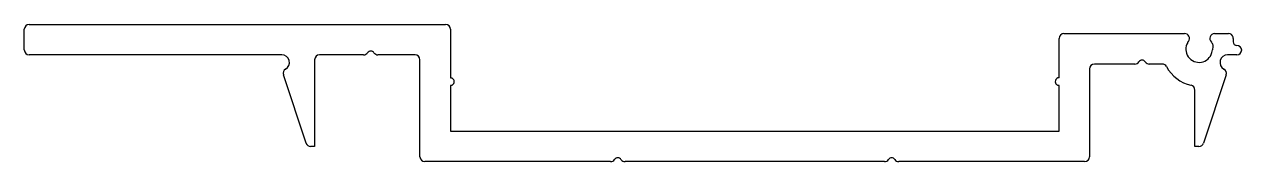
# Model space of a CAD drawing. Extents: x -68 to 59, y 7 to 22.
import ezdxf

# ---------------------------------------------------------------- set-up
doc = ezdxf.new("R2010")
doc.units = 0
doc.layers.get('0').update_dxf_attribs({"linetype": 'CONTINUOUS'})

msp = doc.modelspace()

# ---------------------------------------------------------------- linework, layer by layer
for p, q in [((-68.06, 18.88), (-68.06, 21.04)), ((-67.55, 21.54), (-24.11, 21.54)), ((-23.61, 21.04), (-23.61, 15.99)), ((40.4, 20.59), (52.99, 20.59)), ((56.12, 20.59), (57.57, 20.59)), ((39.89, 15.99), (39.89, 20.08)), ((58.06, 20.22), (58.06, 20.21)), ((58.07, 20.08), (58.07, 19.72)), ((58.43, 19.36), (58.44, 19.36)), ((-41.2, 18.37), (-67.55, 18.37)), ((-37.77, 17.86), (-37.77, 8.84)), ((-32.66, 18.37), (-37.26, 18.37)), ((-27.29, 18.37), (-31.16, 18.37)), ((-26.78, 7.76), (-26.78, 17.86)), ((55.84, 18.61), (55.91, 18.88)), ((58.44, 18.37), (57.48, 18.37)), ((43.07, 16.91), (43.07, 7.76)), ((47.81, 17.42), (43.58, 17.42)), ((50.66, 17.42), (49.31, 17.42)), ((-38.67, 9.19), (-41.03, 16.29)), ((-23.61, 15.99), (-23.46, 15.99)), ((57.32, 16.29), (54.96, 9.19)), ((-23.46, 15.19), (-23.61, 15.19)), ((-23.61, 15.19), (-23.61, 10.43)), ((39.89, 15.19), (39.75, 15.19)), ((39.89, 10.43), (39.89, 15.19)), ((54.05, 8.84), (54.05, 14.71)), ((-23.61, 10.43), (39.89, 10.43)), ((-37.77, 8.84), (-38.19, 8.84)), ((54.48, 8.84), (54.05, 8.84)), ((-6.89, 7.26), (-26.27, 7.26)), ((21.68, 7.26), (-5.39, 7.26)), ((42.56, 7.26), (23.18, 7.26))]:
    msp.add_line(p, q)
for centre, radius, start, end in [((-67.55, 21.04), 0.508, 90, 180), ((-24.11, 21.04), 0.508, 360, 90), ((40.4, 20.08), 0.508, 90, 180), ((52.99, 20.08), 0.508, 322.0197, 90), ((56.12, 20.08), 0.508, 90, 228.9236), ((57.57, 20.08), 0.511, 15.746, 90), ((54.51, 18.97), 1.38, 149.9067, 344.7511), ((53.55, 19.58), 0.254, 129.6591, 159.6394), ((55.45, 19.32), 0.508, 5.5806, 48.9236), ((54.61, 19.24), 1.36, 344.7511, 5.5806), ((57.56, 20.08), 0.511, 360, 14.4591), ((58.43, 19.72), 0.36, 180, 270), ((58.44, 18.85), 0.509, 2.7738, 90), ((-67.55, 18.88), 0.508, 180, 270), ((-41.2, 17.58), 0.794, 299.7957, 90), ((-37.26, 17.86), 0.508, 90, 180), ((-32.66, 18.88), 0.508, 270, 325.8471), ((-31.91, 18.37), 0.397, 34.1529, 145.8471), ((-31.16, 18.88), 0.508, 214.1529, 270), ((-27.29, 17.86), 0.508, 0, 90), ((48.56, 17.42), 0.397, 34.1529, 145.8471), ((57.48, 17.58), 0.794, 90, 240.2043), ((58.44, 18.88), 0.508, 270, 360), ((-40.55, 16.45), 0.508, 119.7957, 198.3727), ((43.58, 16.91), 0.508, 90, 180), ((47.81, 17.92), 0.508, 270, 325.8471), ((49.31, 17.92), 0.508, 214.1529, 270), ((50.66, 16.91), 0.508, 28.2066, 90), ((54.51, 18.97), 3.86, 208.2066, 257.2633), ((56.84, 16.45), 0.508, 341.6273, 60.2043), ((-23.1, 16.34), 0.508, 223.8529, 235.8471), ((-23.1, 14.84), 0.508, 124.1529, 136.1471), ((-23.61, 15.59), 0.397, 304.1529, 55.8471), ((39.89, 15.59), 0.397, 90, 235.8471), ((39.39, 14.84), 0.508, 43.8529, 55.8471), ((53.55, 14.71), 0.508, 360, 77.2633), ((-38.19, 9.35), 0.508, 198.3727, 270), ((54.48, 9.35), 0.508, 270, 341.6273), ((-26.27, 7.76), 0.508, 180, 270), ((-6.14, 7.26), 0.397, 34.1529, 145.8471), ((22.43, 7.26), 0.397, 34.1529, 145.8471), ((42.56, 7.76), 0.508, 270, 0), ((-6.89, 7.76), 0.508, 270, 325.8471), ((-5.39, 7.76), 0.508, 214.1529, 270), ((21.68, 7.76), 0.508, 270, 325.8471), ((23.18, 7.76), 0.508, 214.1529, 270)]:
    msp.add_arc(centre, radius, start, end)

doc.saveas('drawing.dxf')
